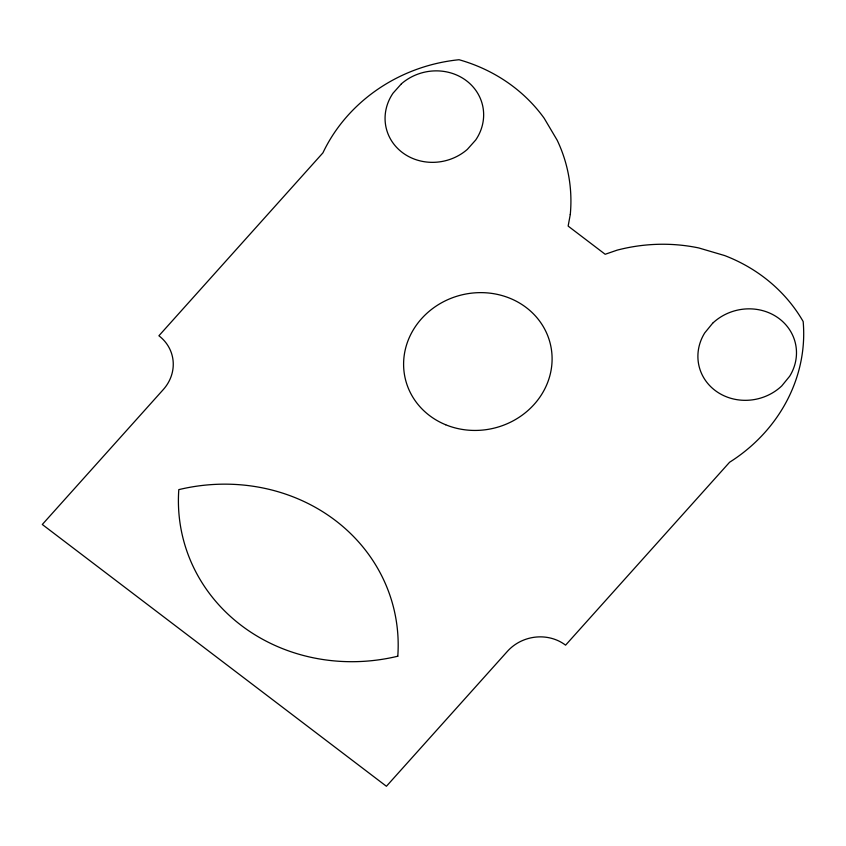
<?xml version="1.0" encoding="UTF-8"?>
<svg xmlns="http://www.w3.org/2000/svg" width="846" height="846" viewBox="0 0 846 846"><rect width="100%" height="100%" fill="white"/><g stroke="black" fill="none" stroke-linecap="round" stroke-linejoin="round"><path stroke-width="1.27" d="M570.278 214.503L568.142 226.094L605.176 254.276L617.125 250.152A166.429 152.967 -13.8 0 1 698.785 247.952L724.662 255.566A166.429 152.967 -13.8 0 1 803.161 321.512A161.998 148.907 -13.8 0 1 729.59 462.244L565.583 645.16A41.433 38.081 -13.8 0 0 507.41 651.346L386.421 786.272L42.3 524.488L163.289 389.562A41.433 38.081 -13.8 0 0 158.9 335.777L322.908 152.872A161.998 148.907 -13.8 0 1 459.05 59.728A166.429 152.967 -13.8 0 1 544.19 118.271L557.186 140.235A166.429 152.967 -13.8 0 1 570.278 214.503M712.628 323.257L704.707 332.943A49.512 45.504 -13.8 0 0 716.858 391.719A49.512 45.504 -13.8 0 0 781.757 385.924L789.678 376.227A49.512 45.504 -13.8 0 0 777.527 317.451A49.512 45.504 -13.8 0 0 712.628 323.257M401.406 83.807L393.041 93.176A49.512 45.504 -13.8 0 0 402.315 152.502A49.512 45.504 -13.8 0 0 467.32 149.404L475.685 140.024A49.512 45.504 -13.8 0 0 466.4 80.708A49.512 45.504 -13.8 0 0 401.406 83.807M397.789 656.221A181.266 166.609 -13.8 0 0 178.802 489.633A181.266 166.609 -13.8 0 0 397.789 656.221M445.673 424.755A74.575 68.547 -13.8 0 0 551.888 353.66A74.575 68.547 -13.8 0 0 435.986 306.189A74.575 68.547 -13.8 0 0 445.673 424.755"/></g></svg>
